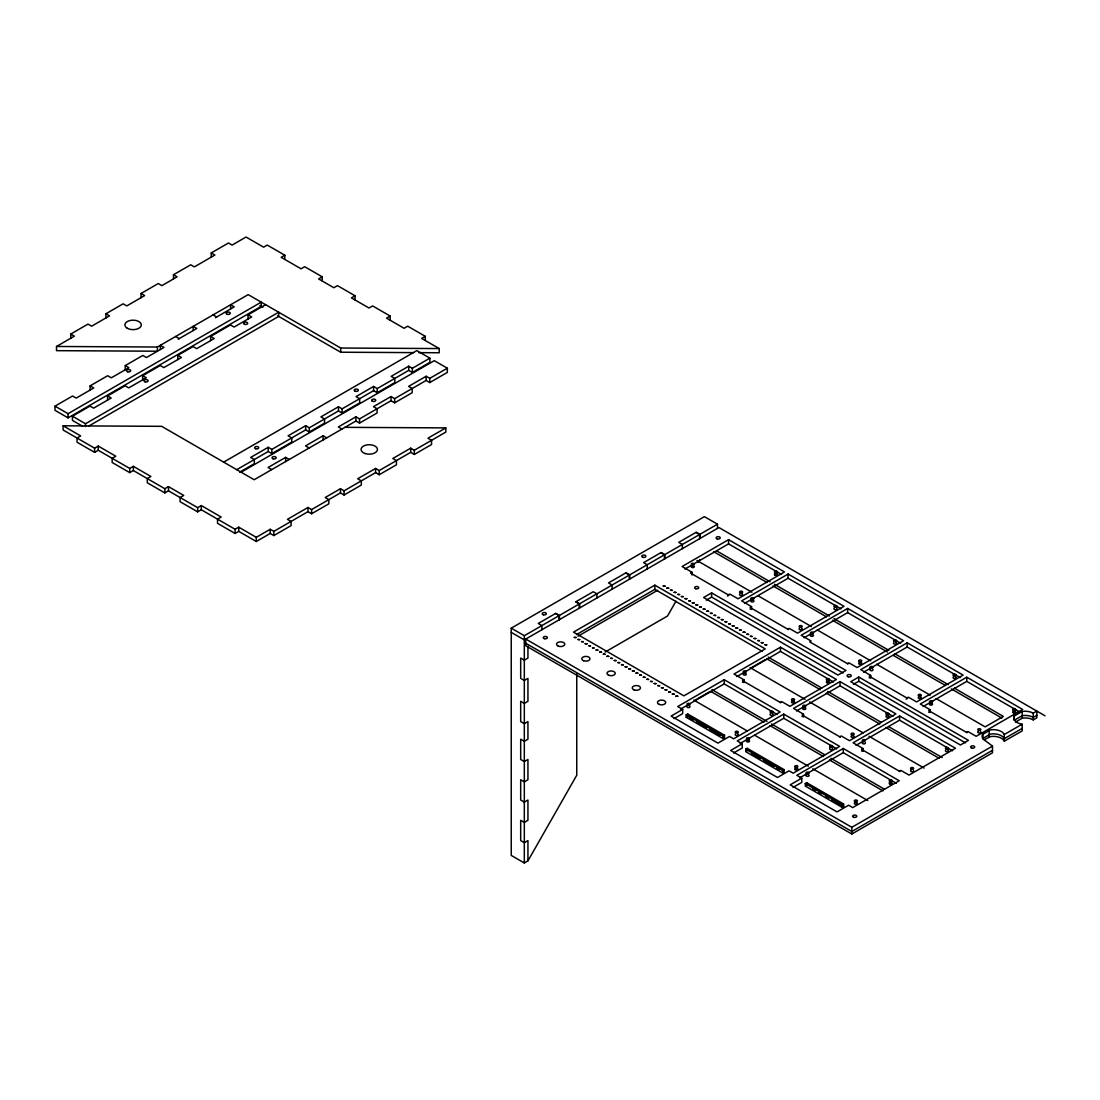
<?xml version="1.0" encoding="UTF-8"?>
<svg xmlns="http://www.w3.org/2000/svg" width="1100" height="1100" viewBox="0 0 1100 1100"><rect width="100%" height="100%" fill="white"/><g stroke="black" fill="none" stroke-linecap="round" stroke-linejoin="round"><path stroke-width="1.5" d="M717.489 528.385L717.489 524.191L704.412 516.643L511.239 628.169L511.239 855.415L524.315 862.964L527.945 860.86L576.744 775.253L576.744 673.516M675.991 601.164L667.521 616.014L605.027 652.107M698.005 562.54L699.696 559.57M1015.465 722.054L1022.189 718.176A11.426 6.6 0 0 1 1033.23 719.881L1036.846 717.791L1036.846 711.081L1033.23 713.171A11.426 6.6 0 0 0 1022.189 711.466L1014.117 716.128A11.426 6.6 0 0 0 1022.189 724.199L1004.3 734.484A11.303 6.518 0 0 0 990.468 729.864L982.479 734.484A11.303 6.518 0 0 0 985.407 740.781L992.489 746.102L992.489 752.812L851.826 834.02L525.773 645.769L525.773 639.059L851.826 827.31L992.489 746.102M982.479 738.678L990.468 734.058A11.303 6.518 0 0 1 1004.3 738.678L1022.189 728.393M70.771 338.236L70.771 334.043L88 324.101L91.63 326.191L109.532 315.865L105.902 313.775L105.902 317.955M105.902 313.775L123.131 303.82L126.761 305.924L144.65 295.584L141.02 293.494L141.02 297.688M141.02 293.494L158.249 283.539L161.879 285.643L177.127 276.829L173.498 274.739L173.498 278.933M173.498 274.739L190.726 264.798L194.356 266.887L214.899 255.035L211.255 252.931L211.255 257.125M211.255 252.931L228.498 242.99L232.127 245.08L246.056 237.036L263.615 247.184L267.245 245.08L284.804 255.228L284.804 259.421M418.839 352.646L439.216 352.756L439.216 348.562L340.684 348.026L248.174 294.621L157.396 347.022L157.396 351.216L56.513 350.666L56.513 346.472L74.401 336.146L70.771 334.043M284.804 255.228L281.174 257.317L301.043 268.799L304.673 266.695L322.231 276.829L322.231 281.022M55 406.147L68.076 413.683L261.236 302.156L261.236 306.35L68.076 417.876L55 410.328L55 406.147L72.559 396L76.189 398.104L93.748 387.956L90.118 385.866L90.118 390.06M90.118 385.866L107.676 375.719L111.32 377.822L128.879 367.689L125.249 365.585L125.249 369.779M125.249 365.585L142.808 355.451L146.438 357.541L163.996 347.407L160.366 345.304L160.366 349.498M178.228 339.185L196.804 328.46L193.174 326.37L193.174 330.564M215.435 317.707L234.245 306.845L230.615 304.755L230.615 308.949M82.596 426.264L72.435 420.393L72.435 416.199L89.994 406.065L93.624 408.155L111.183 398.021L107.552 395.931L107.552 400.125M107.552 395.931L125.111 385.784L128.741 387.888L146.3 377.74L142.67 375.65L142.67 379.844M142.67 375.65L160.229 365.516L163.859 367.606L181.431 357.473L177.788 355.369L177.788 359.562M177.788 355.369L193.05 346.569L196.68 348.659L214.239 338.525L210.609 336.435L210.609 340.615M210.609 336.435L230.478 324.954L234.107 327.058L251.666 316.91L248.036 314.82L248.036 319.014M248.036 314.82L265.595 304.673M322.231 276.829L318.601 278.933L333.864 287.732L337.494 285.643L355.053 295.776L355.053 299.97M72.435 416.199L85.498 423.748L278.671 312.221L278.671 316.415L88.468 426.223M355.053 295.776L351.423 297.88L368.981 308.014L372.611 305.924L390.17 316.058L390.17 320.251M241.093 472.203L434.266 360.676L447.342 368.211L447.342 372.405L429.77 382.553L426.14 380.449L394.652 398.64L391.022 396.536L373.464 406.67L377.094 408.774L377.094 412.967L359.535 423.101L355.905 421.011L254.169 479.737L161.659 426.332L63.112 425.796L63.112 429.99L94.6 448.168L98.23 446.064L115.802 456.211L112.172 458.301L112.172 462.495L129.731 472.629L133.361 470.539L164.849 488.716L168.479 486.626L183.728 495.426L180.097 497.53L180.097 501.71L197.656 511.857L201.286 509.754L235.097 529.279L238.728 527.175L256.286 537.322L270.215 529.279L273.845 531.369L307.972 511.665L311.603 513.755L328.845 503.814L328.845 499.62L325.201 497.53L340.464 488.716L344.094 490.82L375.581 472.629L379.211 474.732L396.44 464.777L396.44 460.584L392.81 458.494L410.699 448.168L414.329 450.257L445.816 432.08L445.816 427.886L344.946 427.336M63.112 425.796L80.671 435.93L77.041 438.02L77.041 442.214L94.6 452.361L98.23 450.257L129.731 468.449L133.361 466.345L150.92 476.479L147.29 478.582L147.29 482.776L164.849 492.91L168.479 490.82L197.656 507.664L201.286 505.56L221.169 517.041L217.525 519.131L217.525 523.325L235.097 533.473L238.728 531.369L256.286 541.502L270.215 533.473L273.845 535.562L291.074 525.621L291.074 521.428L287.444 519.324L307.972 507.471L311.603 509.575L340.464 492.91L344.094 495.014L361.322 485.059L361.322 480.865L357.692 478.775L375.581 468.449L379.211 470.539L410.699 452.361L414.329 454.451L431.558 444.51L431.558 440.316L427.928 438.212L445.816 427.886M390.17 316.058L386.54 318.147L404.099 328.295L407.729 326.191L425.288 336.339L425.288 340.532M425.288 336.339L421.658 338.429L439.216 348.562M223.671 462.138L416.831 350.611L429.908 358.16L429.908 362.354L412.349 372.487L408.719 370.397L377.231 388.575L373.601 386.471L356.029 396.619L359.659 398.709L359.659 402.902L342.1 413.036L338.47 410.946L309.293 427.79L305.663 425.7L288.104 435.834L291.734 437.938L291.734 442.118L271.865 453.599L268.235 451.495L236.734 469.686M429.908 358.16L412.349 368.294L408.719 366.204L391.16 376.337L394.79 378.428L394.79 382.621L377.231 392.769L373.601 390.665L342.1 408.842L338.47 406.752L320.911 416.886L324.541 418.99L324.541 423.184L309.293 431.984L305.663 429.894L271.865 449.405L268.235 447.301L250.663 457.449L254.306 459.539L254.306 463.732L239.663 472.189M289.286 459.47L285.656 457.366L268.097 467.514L271.728 469.604M326.728 437.855L323.097 435.765L305.525 445.899L309.155 447.989M447.342 368.211L429.77 378.359L426.14 376.255L408.581 386.402L412.211 388.493L412.211 392.686L394.652 402.82L391.022 400.73L359.535 418.908L355.905 416.817L338.346 426.951L341.976 429.055M511.239 628.169L524.315 635.717L559.102 615.629L559.102 619.822M541.874 629.764L541.874 625.57L538.244 623.48L555.803 613.332L559.433 615.436L579.301 603.955L579.301 608.149M576.001 601.673L579.631 603.776L629.351 575.066L629.351 579.26M612.123 589.215L612.123 585.021L608.493 582.918L626.051 572.784L629.681 574.874L664.469 554.799L664.469 558.979M647.24 568.934L647.24 564.74L643.61 562.65L661.169 552.502L664.799 554.606L699.586 534.518L699.586 538.711M682.357 548.652L682.357 544.459L678.727 542.369L696.286 532.221L699.916 534.325L717.489 524.191M728.31 594.88L729.768 594.041L737.99 598.785L784.465 571.959L728.558 539.674L682.082 566.514L691.996 572.234L691.996 575.025M654.844 585.159L573.513 632.129L683.898 695.846L765.229 648.89L654.844 585.159L654.844 589.352L762.286 651.393M684.984 569.016L690.786 565.675M693.701 563.998L728.558 543.868L781.523 574.447M576.469 634.604L654.844 589.352M577.995 636.24L657.676 590.246M691.996 572.234L690.553 573.072L728.901 595.224L727.444 596.062M711.617 592.886L703.629 597.506L837.966 675.07L845.955 670.45L711.617 592.886L711.617 597.08L843.013 672.939M706.282 600.16L711.617 597.08M787.861 629.255L789.305 628.416L797.541 633.174L844.016 606.334L788.095 574.049L741.62 600.889L751.548 606.623L751.548 609.414M744.535 603.405L788.095 578.243L841.074 608.836M751.548 606.623L750.09 607.461L788.452 629.599M750.09 609.139L751.548 608.3M682.674 709.404L671.11 716.086L717.956 743.133L729.52 736.45L733.631 738.829L780.106 711.989L724.199 679.704L677.724 706.544L682.674 709.404L682.674 713.598L673.998 718.616M780.23 702.419L781.688 701.58L789.91 706.338L836.399 679.498L780.477 647.212L734.003 674.053L743.916 679.773L743.916 682.577M847.412 663.63L848.856 662.805L857.093 667.549L903.567 640.723L847.646 608.438L801.171 635.264L811.099 640.998L809.641 641.836L848.004 663.974M695.118 700.136L710.476 691.268L764.005 722.178M751.396 667.645L765.352 659.587M680.625 709.06L686.428 705.705M689.342 704.027L724.199 683.898L777.164 714.491M736.904 676.569L780.477 651.406L833.456 682M804.072 637.78L847.646 612.631L900.625 643.211M743.916 679.773L742.473 680.611L780.821 702.763M686.194 714.794L687.638 713.955L724.543 735.254L724.543 737.77L723.099 738.609L686.194 717.296L686.194 714.794L723.099 736.093L724.543 735.254M742.473 682.289L743.916 681.45M686.194 717.296L687.638 716.471L687.638 713.955M742.225 743.793L730.661 750.461L777.494 777.508L789.071 770.825L793.183 773.204L839.657 746.378L783.75 714.093L737.261 740.919L742.225 743.793L742.225 747.986L733.549 752.991M839.781 736.794L841.239 735.955L849.461 740.713L895.936 713.886L840.029 681.601L793.554 708.428L803.468 714.161L803.468 716.952M906.95 698.019L908.407 697.18L916.644 701.924L963.119 675.098L907.197 642.812L860.723 669.652L870.65 675.373L870.65 678.178M740.176 743.435L783.75 718.286L836.715 748.866M796.455 710.944L840.029 685.795L892.994 716.375M863.624 672.169L907.197 647.006L960.176 677.586M858.784 677.05L850.754 681.697L960.41 745.003L968.44 740.369L858.784 677.05L858.784 681.244L965.484 742.844M853.421 684.337L858.784 681.244M803.468 714.161L802.024 715L840.372 737.138M870.65 675.373L869.192 676.211L907.541 698.362L906.098 699.201M745.745 749.169L747.189 748.33L784.094 769.629L784.094 772.145L782.636 772.984L745.745 751.685L745.745 749.169L782.636 770.468L784.094 769.629M802.024 716.678L803.468 715.839M869.192 677.889L870.65 677.05M801.776 778.168L790.213 784.85L837.045 811.896L848.622 805.214L852.734 807.593L899.209 780.753L843.287 748.468L796.812 775.308L801.776 778.168L801.776 782.361L793.1 787.366M899.332 771.183L900.776 770.344L909.013 775.088L955.487 748.261L899.566 715.976L853.091 742.803L863.019 748.536L863.019 751.327M966.501 732.394L967.959 731.555L976.181 736.312L1022.67 709.473L966.749 677.188L920.274 704.027L930.188 709.761L930.188 712.553M799.714 777.824L843.287 752.661L896.266 783.241M856.006 745.319L899.566 720.17L952.545 750.75M923.175 706.544L966.749 681.381L1019.714 711.975M863.019 748.536L861.561 749.375L899.924 771.526M930.188 709.761L928.744 710.6L967.093 732.737M805.282 783.544L806.74 782.705L843.645 804.018L843.645 806.534L842.188 807.372L805.282 786.06L805.282 783.544L842.188 804.856L843.645 804.018M861.561 751.053L863.019 750.214M928.744 712.277L930.188 711.439M984.253 739.695L990.468 736.574A11.303 6.518 0 0 1 1004.3 741.18L1022.189 730.909L1022.189 724.199M1036.846 715.275L1033.23 717.365A11.426 6.6 0 0 0 1022.189 715.66L1014.117 720.321L1014.117 716.128M992.489 750.296L851.826 831.504L525.773 643.252M56.513 346.472L157.396 347.022M277.544 315.769L340.684 352.22L413.737 352.619M1045 715.798L718.933 527.546L524.315 639.898L511.239 632.362M695.956 532.414L699.586 534.518M716.567 550.852L770.055 581.735M774.524 584.306L829.496 616.041M833.951 618.612L888.924 650.361M894.864 653.785L948.351 684.668M954.291 688.091L1003.324 716.402L985.174 726.88L936.141 698.582M713.598 551.65L767.085 582.533M773.039 585.956L826.526 616.839M832.466 620.276L887.439 652.011M893.379 655.449L945.381 685.465M951.321 688.902L1001.839 718.066M259.916 305.594L262.859 307.285M696.933 560.477L751.905 592.212M757.845 595.65L811.332 626.519M817.273 629.956L870.76 660.839M876.714 664.263L930.201 695.145M660.839 552.695L664.469 554.799M213.042 314.889L216.673 316.993M625.721 572.976L629.351 575.066M768.24 657.126L821.769 688.036M827.723 691.46L881.251 722.37M888.69 726.66L942.219 757.57M766.755 658.776L820.284 689.686M826.237 693.124L879.766 724.02M885.72 727.457L939.249 758.367M750.09 667.604L805.104 699.366M809.572 701.951L863.101 732.848M869.041 736.285L924.069 768.048M175.615 336.504L179.245 338.607M579.301 603.955L575.671 601.865L593.244 591.731L596.874 593.821L596.874 598.015M711.961 689.618L766.975 721.38M771.444 723.951L824.973 754.861M830.926 758.299L884.455 789.209M769.959 725.615L823.487 756.525M829.428 759.949L882.97 790.859M555.473 613.525L559.102 615.629M693.811 700.095L747.34 731.005M754.779 735.295L808.308 766.205M812.763 768.776L867.776 800.539M689.123 717.31L693.55 719.867M696.493 721.572L706.832 727.54M709.789 729.245L720.115 735.213M751.616 753.404L760.471 758.519M763.428 760.224L773.768 766.191M776.71 767.883L779.666 769.588M812.639 788.631L815.595 790.336M818.551 792.041L821.494 793.746M825.935 796.304L828.878 798.009M831.834 799.714L843.645 806.534M1033.23 713.171L1033.23 719.881M1022.189 711.466L1022.189 718.176M1004.3 734.484L1004.3 741.18M989.106 730.194L989.106 736.904M983.043 733.686L983.043 737.88M966.749 677.188L966.749 681.381M907.197 642.812L907.197 647.006M899.566 715.976L899.566 720.17M851.826 827.31L851.826 834.02M847.646 608.438L847.646 612.631M843.287 748.468L843.287 752.661M842.188 804.856L842.188 807.372M840.029 681.601L840.029 685.795M806.74 782.705L806.74 785.221M788.095 574.049L788.095 578.243M783.75 714.093L783.75 718.286M782.636 770.468L782.636 772.984M780.477 647.212L780.477 651.406M747.189 748.33L747.189 750.846M728.558 539.674L728.558 543.868M724.199 679.704L724.199 683.898M723.099 736.093L723.099 738.609M699.916 534.325L699.916 538.519M664.799 554.606L664.799 558.8M629.681 574.874L629.681 579.067M579.631 603.776L579.631 607.956M559.433 615.436L559.433 619.63M527.945 646.25L527.945 658.089L524.315 660.179L520.685 658.089L520.685 678.356L524.315 680.46L527.945 678.356L527.945 701.305L524.315 703.409L520.685 701.305L520.685 721.586L524.315 723.676L527.945 721.586L527.945 739.2L524.315 741.29L520.685 739.2L520.685 759.468L524.315 761.571L527.945 759.468L527.945 779.749L524.315 781.852L520.685 779.749L520.685 800.03L524.315 802.12L527.945 800.03L527.945 820.311L524.315 822.401L520.685 820.311L520.685 840.579L524.315 842.683L527.945 840.579L527.945 860.86M524.315 635.717L524.315 862.964M429.77 378.359L429.77 382.553M426.14 376.255L426.14 380.449M414.329 450.257L414.329 454.451M412.349 368.294L412.349 372.487M410.699 448.168L410.699 452.361M408.719 366.204L408.719 370.397M394.652 398.64L394.652 402.82M391.022 396.536L391.022 400.73M379.211 470.539L379.211 474.732M377.231 388.575L377.231 392.769M375.581 468.449L375.581 472.629M373.601 386.471L373.601 390.665M359.535 418.908L359.535 423.101M355.905 416.817L355.905 421.011M344.094 490.82L344.094 495.014M342.1 408.842L342.1 413.036M340.684 348.026L340.684 352.22M340.464 488.716L340.464 492.91M338.47 406.752L338.47 410.946M323.097 435.765L323.097 439.945M311.603 509.575L311.603 513.755M309.293 427.79L309.293 431.984M307.972 507.471L307.972 511.665M305.663 425.7L305.663 429.894M285.656 457.366L285.656 461.56M273.845 531.369L273.845 535.562M271.865 449.405L271.865 453.599M270.215 529.279L270.215 533.473M268.235 447.301L268.235 451.495M256.286 537.322L256.286 541.502M238.728 527.175L238.728 531.369M235.097 529.279L235.097 533.473M201.286 505.56L201.286 509.754M197.656 507.664L197.656 511.857M168.479 486.626L168.479 490.82M164.849 488.716L164.849 492.91M133.361 466.345L133.361 470.539M129.731 468.449L129.731 472.629M98.23 446.064L98.23 450.257M94.6 448.168L94.6 452.361M85.498 423.748L85.498 426.539M68.076 413.683L68.076 417.876M980.636 731.665A1.54 0.894 0 0 1 980.072 732.875A1.54 0.894 0 0 1 977.969 732.545A1.54 0.894 0 0 1 978.532 731.335M689.219 705.966A1.54 0.894 0 0 1 689.783 707.19A1.54 0.894 0 0 1 687.679 707.506A1.54 0.894 0 0 1 687.115 706.296M932.332 703.78A1.54 0.894 0 0 1 931.274 705.1A1.54 0.894 0 0 1 929.486 704.069A1.54 0.894 0 0 1 931.769 703.45M947.746 749.994A1.54 0.894 0 0 1 948.31 751.204A1.54 0.894 0 0 1 946.206 751.534A1.54 0.894 0 0 1 945.643 750.324M745.126 673.393A1.54 0.894 0 0 1 745.992 674.754A1.54 0.894 0 0 1 743.476 674.754A1.54 0.894 0 0 1 744.329 673.393M836.605 608.217A1.54 0.894 0 0 1 836.605 609.469A1.54 0.894 0 0 1 834.419 609.469A1.54 0.894 0 0 1 834.419 608.217M772.695 713.872A1.54 0.894 0 0 1 772.695 715.124A1.54 0.894 0 0 1 770.509 715.124A1.54 0.894 0 0 1 770.509 713.872M856.24 802.519A1.54 0.894 0 0 1 857.175 803.825A1.54 0.894 0 0 1 854.755 804.004A1.54 0.894 0 0 1 855.071 802.615M737.523 733.851A1.54 0.894 0 0 1 738.086 735.061A1.54 0.894 0 0 1 735.969 735.391A1.54 0.894 0 0 1 735.405 734.181M748.399 740.259A1.54 0.894 0 0 1 749.265 741.634A1.54 0.894 0 0 1 746.735 741.634A1.54 0.894 0 0 1 747.601 740.259M832.246 748.247A1.54 0.894 0 0 1 832.246 749.499A1.54 0.894 0 0 1 830.06 749.499A1.54 0.894 0 0 1 830.06 748.247M808.638 774.867A1.54 0.894 0 0 1 808.541 776.188A1.54 0.894 0 0 1 806.286 776.009A1.54 0.894 0 0 1 806.781 774.73M887.04 715.523A1.54 0.894 0 0 1 888.979 716.389A1.54 0.894 0 0 1 887.04 717.241A1.54 0.894 0 0 1 886.105 715.935M865.164 742.555A1.54 0.894 0 0 1 864.6 743.779A1.54 0.894 0 0 1 862.496 743.449A1.54 0.894 0 0 1 863.06 742.239M793.801 701.36A1.54 0.894 0 0 1 794.117 702.763A1.54 0.894 0 0 1 791.697 702.57A1.54 0.894 0 0 1 792.633 701.264M852.968 735.652A1.54 0.894 0 0 1 853.902 736.959A1.54 0.894 0 0 1 851.482 737.138A1.54 0.894 0 0 1 851.799 735.735M913.454 770.44A1.54 0.894 0 0 1 912.89 771.664A1.54 0.894 0 0 1 910.786 771.334A1.54 0.894 0 0 1 911.35 770.124M741.867 593.821A1.54 0.894 0 0 1 742.431 595.031A1.54 0.894 0 0 1 740.327 595.361A1.54 0.894 0 0 1 739.764 594.138M872.795 669.405A1.54 0.894 0 0 1 872.231 670.615A1.54 0.894 0 0 1 870.128 670.285A1.54 0.894 0 0 1 870.691 669.075M920.15 696.864A1.54 0.894 0 0 1 921.085 698.17A1.54 0.894 0 0 1 918.665 698.349A1.54 0.894 0 0 1 918.981 696.96M955.378 676.83A1.54 0.894 0 0 1 955.872 678.109A1.54 0.894 0 0 1 953.617 678.288A1.54 0.894 0 0 1 953.521 676.967M895.826 642.455A1.54 0.894 0 0 1 896.39 643.665A1.54 0.894 0 0 1 894.286 643.995A1.54 0.894 0 0 1 893.723 642.771M801.419 628.196A1.54 0.894 0 0 1 801.982 629.406A1.54 0.894 0 0 1 799.879 629.736A1.54 0.894 0 0 1 799.315 628.526M812.309 634.604A1.54 0.894 0 0 1 813.244 635.91A1.54 0.894 0 0 1 810.824 636.089A1.54 0.894 0 0 1 811.14 634.7M753.129 600.311A1.54 0.894 0 0 1 753.445 601.714A1.54 0.894 0 0 1 751.025 601.535A1.54 0.894 0 0 1 751.96 600.229M574.283 637.395L576.098 637.533L574.283 637.395M577.913 639.485L579.727 639.623L577.913 639.485M581.543 641.589L583.371 641.726L581.543 641.589M585.173 643.679L587.001 643.816L585.173 643.679M588.816 645.783L590.631 645.92L588.899 645.645M592.446 647.873L594.261 648.01L592.529 647.749M596.076 649.976L597.891 650.114L596.076 649.976M599.706 652.066L601.521 652.204L599.706 652.066M603.336 654.17L605.151 654.308L603.336 654.17M606.966 656.26L608.781 656.398L606.966 656.26M610.596 658.35L612.411 658.487L610.692 658.226M614.226 660.454L616.041 660.591L614.226 660.454M617.856 662.544L619.671 662.681L617.856 662.544M621.486 664.648L623.301 664.785L621.486 664.648M625.116 666.737L626.931 666.875L625.116 666.737M628.746 668.841L630.561 668.979L628.746 668.841M632.376 670.931L634.205 671.069L632.376 670.931M636.006 673.035L637.835 673.173L636.006 673.035M639.65 675.125L641.465 675.263L639.65 675.125M663.245 586.039L665.06 586.176L663.245 586.039M643.28 677.229L645.095 677.366L643.28 677.229M666.875 588.129L668.69 588.266L666.875 588.129M646.91 679.319L648.725 679.456L646.993 679.195M670.505 590.219L672.32 590.37L670.505 590.219M650.54 681.423L652.355 681.56L650.54 681.423M674.135 592.322L675.95 592.46L674.135 592.322M654.17 683.513L655.985 683.65L654.17 683.513M677.765 594.413L679.58 594.55L677.765 594.413M657.8 685.602L659.615 685.74L657.8 685.602M681.395 596.516L683.224 596.654L681.395 596.516M661.43 687.706L663.245 687.844L661.43 687.706M685.025 598.606L686.854 598.744L685.025 598.606M665.06 689.796L666.875 689.934L665.06 689.796M688.669 600.71L690.484 600.848L688.669 600.71M668.69 691.9L670.505 692.038L668.69 691.9M692.299 602.8L694.114 602.938L692.299 602.8M672.32 693.99L674.135 694.127L672.32 693.99M695.929 604.904L697.744 605.041L695.929 604.904M675.95 696.094L677.765 696.231L675.95 696.094M699.559 606.994L701.374 607.131L699.559 606.994M703.189 609.098L705.004 609.235L703.189 609.098M706.819 611.188L708.634 611.325L706.819 611.188M710.449 613.291L712.264 613.429L710.449 613.291M714.079 615.381L715.894 615.519L714.175 615.257M717.709 617.471L719.524 617.609L717.709 617.471M721.339 619.575L723.154 619.712L721.339 619.575M724.969 621.665L726.784 621.803L724.969 621.665M728.599 623.769L730.414 623.906L728.599 623.769M732.229 625.859L734.058 625.996L732.229 625.859M735.859 627.962L737.688 628.1L735.859 627.962M739.503 630.053L741.317 630.19L739.503 630.053M743.133 632.156L744.947 632.294L743.133 632.156M746.763 634.246L748.577 634.384L746.763 634.246M750.393 636.35L752.207 636.487L750.475 636.212M754.023 638.44L755.838 638.577L754.023 638.44M757.652 640.544L759.468 640.681L757.652 640.544M761.282 642.634L763.098 642.771L761.282 642.634M764.912 644.724L766.727 644.861L764.912 644.724M244.613 324.335A2.049 1.182 0 0 0 247.692 323.304A2.049 1.182 0 0 0 244.613 322.272A2.049 1.182 0 0 0 244.613 324.335M145.049 381.81A2.049 1.182 0 0 0 148.129 380.793A2.049 1.182 0 0 0 145.049 379.761A2.049 1.182 0 0 0 145.049 381.81M127.284 328.268A8.223 4.744 0 0 0 141.02 326.15A8.223 4.744 0 0 0 130.955 320.334A8.223 4.744 0 0 0 127.284 328.268M226.765 314.077A2.049 1.182 0 0 0 230.202 313.555A2.049 1.182 0 0 0 227.686 312.097A2.049 1.182 0 0 0 226.765 314.077M127.627 371.745A2.049 1.182 0 0 0 130.708 370.728A2.049 1.182 0 0 0 127.627 369.696A2.049 1.182 0 0 0 127.627 371.745M255.667 448.731A2.049 1.182 0 0 0 258.748 447.7A2.049 1.182 0 0 0 255.667 446.669A2.049 1.182 0 0 0 255.667 448.731M355.231 391.243A2.049 1.182 0 0 0 358.311 390.211A2.049 1.182 0 0 0 355.231 389.194A2.049 1.182 0 0 0 355.231 391.243M273.103 458.796A2.049 1.182 0 0 0 276.183 457.765A2.049 1.182 0 0 0 273.103 456.734A2.049 1.182 0 0 0 273.103 458.796M372.24 401.115A2.049 1.182 0 0 0 375.678 400.592A2.049 1.182 0 0 0 373.161 399.135A2.049 1.182 0 0 0 372.24 401.115M365.145 453.544A8.223 4.744 0 0 0 377.465 449.446A8.223 4.744 0 0 0 365.145 445.335A8.223 4.744 0 0 0 365.145 453.544M543.249 614.763A2.049 1.182 0 0 0 546.329 613.731A2.049 1.182 0 0 0 543.249 612.7A2.049 1.182 0 0 0 543.249 614.763M642.812 557.274A2.049 1.182 0 0 0 645.893 556.243A2.049 1.182 0 0 0 642.812 555.225A2.049 1.182 0 0 0 642.812 557.274M978.532 730.359A1.54 0.894 0 0 0 980.843 729.589A1.54 0.894 0 0 0 978.532 728.819A1.54 0.894 0 0 0 978.532 730.359M1013.389 710.229A1.54 0.894 0 0 0 1015.699 709.459A1.54 0.894 0 0 0 1013.389 708.689A1.54 0.894 0 0 0 1013.389 710.229M1013.389 712.745A1.54 0.894 0 0 0 1015.699 711.975A1.54 0.894 0 0 0 1013.389 711.205A1.54 0.894 0 0 0 1013.389 712.745M929.912 702.336A1.54 0.894 0 0 0 932.497 701.938A1.54 0.894 0 0 0 930.6 700.851A1.54 0.894 0 0 0 929.912 702.336M692.038 567.476A1.54 0.894 0 0 0 694.348 566.706A1.54 0.894 0 0 0 692.038 565.936A1.54 0.894 0 0 0 692.038 567.476M855.071 801.639A1.54 0.894 0 0 0 857.381 800.869A1.54 0.894 0 0 0 855.071 800.099A1.54 0.894 0 0 0 855.071 801.639M735.652 732.737A1.54 0.894 0 0 0 738.237 732.339A1.54 0.894 0 0 0 736.354 731.253A1.54 0.894 0 0 0 735.652 732.737M687.679 704.99A1.54 0.894 0 0 0 689.989 704.22A1.54 0.894 0 0 0 687.679 703.45A1.54 0.894 0 0 0 687.679 704.99M889.928 781.509A1.54 0.894 0 0 0 892.237 780.739A1.54 0.894 0 0 0 889.928 779.969A1.54 0.894 0 0 0 889.928 781.509M889.928 784.025A1.54 0.894 0 0 0 892.237 783.255A1.54 0.894 0 0 0 889.928 782.485A1.54 0.894 0 0 0 889.928 784.025M806.465 773.616A1.54 0.894 0 0 0 809.036 773.218A1.54 0.894 0 0 0 807.152 772.131A1.54 0.894 0 0 0 806.465 773.616M770.839 712.745A1.54 0.894 0 0 0 773.149 711.975A1.54 0.894 0 0 0 770.839 711.205A1.54 0.894 0 0 0 770.839 712.745M795.204 767.112A1.54 0.894 0 0 0 797.789 766.714A1.54 0.894 0 0 0 795.891 765.628A1.54 0.894 0 0 0 795.204 767.112M795.204 769.629A1.54 0.894 0 0 0 797.789 769.23A1.54 0.894 0 0 0 795.891 768.144A1.54 0.894 0 0 0 795.204 769.629M747.23 739.379A1.54 0.894 0 0 0 749.54 738.609A1.54 0.894 0 0 0 747.23 737.839A1.54 0.894 0 0 0 747.23 739.379M830.06 746.996A1.54 0.894 0 0 0 832.645 746.598A1.54 0.894 0 0 0 830.747 745.497A1.54 0.894 0 0 0 830.06 746.996M827.117 682.77A1.54 0.894 0 0 0 829.428 682A1.54 0.894 0 0 0 827.117 681.23A1.54 0.894 0 0 0 827.117 682.77M803.509 709.39A1.54 0.894 0 0 0 805.819 708.62A1.54 0.894 0 0 0 803.509 707.85A1.54 0.894 0 0 0 803.509 709.39M774.867 575.094A1.54 0.894 0 0 0 777.452 574.695A1.54 0.894 0 0 0 775.555 573.595A1.54 0.894 0 0 0 774.867 575.094M859.43 664.111A1.54 0.894 0 0 0 861.74 663.341A1.54 0.894 0 0 0 859.43 662.571A1.54 0.894 0 0 0 859.43 664.111M911.034 768.996A1.54 0.894 0 0 0 913.605 768.598A1.54 0.894 0 0 0 911.721 767.511A1.54 0.894 0 0 0 911.034 768.996M862.744 741.125A1.54 0.894 0 0 0 865.315 740.726A1.54 0.894 0 0 0 863.431 739.626A1.54 0.894 0 0 0 862.744 741.125M851.799 734.759A1.54 0.894 0 0 0 854.109 733.989A1.54 0.894 0 0 0 851.799 733.219A1.54 0.894 0 0 0 851.799 734.759M886.669 714.643A1.54 0.894 0 0 0 888.979 713.872A1.54 0.894 0 0 0 886.669 713.102A1.54 0.894 0 0 0 886.669 714.643M803.192 706.736A1.54 0.894 0 0 0 805.764 706.338A1.54 0.894 0 0 0 803.88 705.251A1.54 0.894 0 0 0 803.192 706.736M792.261 700.384A1.54 0.894 0 0 0 794.571 699.614A1.54 0.894 0 0 0 792.261 698.844A1.54 0.894 0 0 0 792.261 700.384M827.117 680.254A1.54 0.894 0 0 0 829.428 679.484A1.54 0.894 0 0 0 827.117 678.714A1.54 0.894 0 0 0 827.117 680.254M743.641 672.361A1.54 0.894 0 0 0 746.226 671.962A1.54 0.894 0 0 0 744.329 670.876A1.54 0.894 0 0 0 743.641 672.361M946.206 749.018A1.54 0.894 0 0 0 948.516 748.247A1.54 0.894 0 0 0 946.206 747.477A1.54 0.894 0 0 0 946.206 749.018M775.184 572.715A1.54 0.894 0 0 0 777.508 571.945A1.54 0.894 0 0 0 775.184 571.175A1.54 0.894 0 0 0 775.184 572.715M740.011 592.694A1.54 0.894 0 0 0 742.596 592.295A1.54 0.894 0 0 0 740.699 591.209A1.54 0.894 0 0 0 740.011 592.694M799.562 627.082A1.54 0.894 0 0 0 802.134 626.684A1.54 0.894 0 0 0 800.25 625.598A1.54 0.894 0 0 0 799.562 627.082M751.273 599.197A1.54 0.894 0 0 0 753.844 598.799A1.54 0.894 0 0 0 751.96 597.712A1.54 0.894 0 0 0 751.273 599.197M859.114 661.457A1.54 0.894 0 0 0 861.685 661.059A1.54 0.894 0 0 0 859.801 659.973A1.54 0.894 0 0 0 859.114 661.457M893.97 641.327A1.54 0.894 0 0 0 896.541 640.929A1.54 0.894 0 0 0 894.657 639.842A1.54 0.894 0 0 0 893.97 641.327M810.824 633.572A1.54 0.894 0 0 0 813.395 633.174A1.54 0.894 0 0 0 811.511 632.087A1.54 0.894 0 0 0 810.824 633.572M918.665 695.832A1.54 0.894 0 0 0 921.236 695.434A1.54 0.894 0 0 0 919.352 694.348A1.54 0.894 0 0 0 918.665 695.832M870.361 667.961A1.54 0.894 0 0 0 872.946 667.562A1.54 0.894 0 0 0 871.062 666.476A1.54 0.894 0 0 0 870.361 667.961M953.521 675.716A1.54 0.894 0 0 0 956.093 675.317A1.54 0.894 0 0 0 954.209 674.231A1.54 0.894 0 0 0 953.521 675.716M691.721 564.822A1.54 0.894 0 0 0 694.293 564.424A1.54 0.894 0 0 0 692.409 563.324A1.54 0.894 0 0 0 691.721 564.822M834.419 606.952A1.54 0.894 0 0 0 837.004 606.554A1.54 0.894 0 0 0 835.106 605.467A1.54 0.894 0 0 0 834.419 606.952M695.668 588.706A2.049 1.182 0 0 0 698.748 587.689A2.049 1.182 0 0 0 695.668 586.658A2.049 1.182 0 0 0 695.668 588.706M848.169 676.761A2.049 1.182 0 0 0 851.249 675.73A2.049 1.182 0 0 0 848.169 674.699A2.049 1.182 0 0 0 848.169 676.761M717.131 538.876A2.049 1.182 0 0 0 720.211 537.845A2.049 1.182 0 0 0 717.131 536.827A2.049 1.182 0 0 0 717.131 538.876M558.277 646.126A4.111 2.365 0 0 0 564.754 644.421A4.111 2.365 0 0 0 558.951 642.043A4.111 2.365 0 0 0 558.277 646.126M544.308 638.66A2.049 1.182 0 0 0 547.388 637.643A2.049 1.182 0 0 0 544.308 636.611A2.049 1.182 0 0 0 544.308 638.66M853.669 817.273A2.049 1.182 0 0 0 856.749 816.241A2.049 1.182 0 0 0 853.669 815.224A2.049 1.182 0 0 0 853.669 817.273M633.985 689.837A4.111 2.365 0 0 0 640.447 688.132A4.111 2.365 0 0 0 634.659 685.754A4.111 2.365 0 0 0 633.985 689.837M583.509 660.701A4.111 2.365 0 0 0 589.985 658.996A4.111 2.365 0 0 0 584.183 656.618A4.111 2.365 0 0 0 583.509 660.701M608.74 675.276A4.111 2.365 0 0 0 615.216 673.571A4.111 2.365 0 0 0 609.428 671.179A4.111 2.365 0 0 0 608.74 675.276M659.216 704.412A4.111 2.365 0 0 0 665.692 702.707A4.111 2.365 0 0 0 659.89 700.315A4.111 2.365 0 0 0 659.216 704.412M971.63 748.027A2.049 1.182 0 0 0 974.71 747.01A2.049 1.182 0 0 0 971.63 745.979A2.049 1.182 0 0 0 971.63 748.027"/></g></svg>
